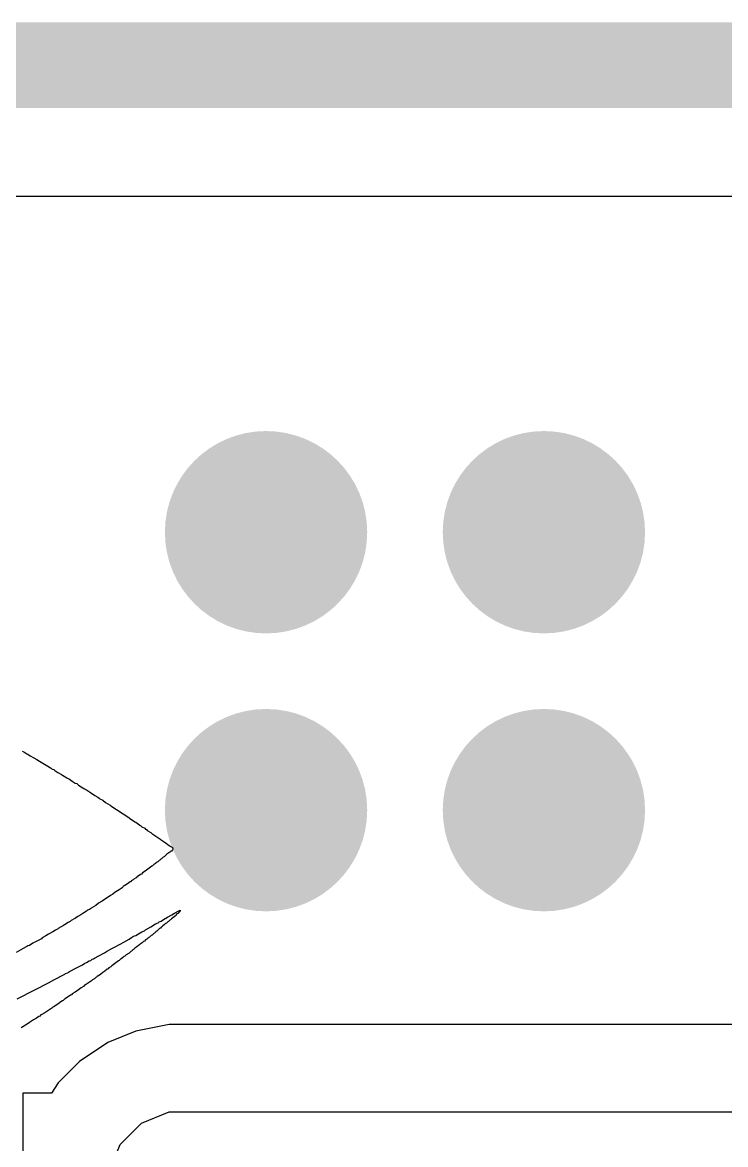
# Model space of a CAD drawing. Header units: inches. Extents: x -0.05 to 7.01, y -0.08 to 1.98.
# Drawn here: x 0.2295 to 0.3116, y 0.7402 to 0.8711 of the extents above; entities that cross this region are included whole.
import ezdxf

# ---------------------------------------------------------------- set-up
doc = ezdxf.new("R2010")
doc.units = ezdxf.units.IN
doc.header["$MEASUREMENT"] = 0
for name, color, linetype in [('Board Outline', 216, 'Continuous'), ('Bottom Layer', 5, 'Continuous'), ('Drill Drawing', 1, 'Continuous'), ('Top Layer', 1, 'Continuous'), ('Top Overlay', 2, 'Continuous'), ('Via Holes', 16, 'Continuous')]:
    doc.layers.add(name, color=color, linetype=linetype)

msp = doc.modelspace()

# ---------------------------------------------------------------- hatches: boundary and pattern name
at = {"layer": 'Bottom Layer'}
h = msp.add_hatch(color=5, dxfattribs=at)
edge = h.paths.add_edge_path()
edge.add_arc((0.25793, 0.81164), 0.01181, 0, 360)
h = msp.add_hatch(color=5, dxfattribs=at)
edge = h.paths.add_edge_path()
edge.add_arc((0.29037, 0.81164), 0.01181, 0, 360)
h = msp.add_hatch(color=5, dxfattribs=at)
edge = h.paths.add_edge_path()
edge.add_arc((0.25793, 0.7792), 0.01181, 0, 360)
h = msp.add_hatch(color=5, dxfattribs=at)
edge = h.paths.add_edge_path()
edge.add_arc((0.29037, 0.7792), 0.01181, 0, 360)
at = {"layer": 'Top Layer'}
h = msp.add_hatch(color=1, dxfattribs=at)
edge = h.paths.add_edge_path()
edge.add_arc((0.25793, 0.81164), 0.01181, 0, 360)
h = msp.add_hatch(color=1, dxfattribs=at)
edge = h.paths.add_edge_path()
edge.add_arc((0.29037, 0.81164), 0.01181, 0, 360)
h = msp.add_hatch(color=1, dxfattribs=at)
edge = h.paths.add_edge_path()
edge.add_arc((0.25793, 0.7792), 0.01181, 0, 360)
h = msp.add_hatch(color=1, dxfattribs=at)
edge = h.paths.add_edge_path()
edge.add_arc((0.29037, 0.7792), 0.01181, 0, 360)
at = {"layer": 'Via Holes'}
h = msp.add_hatch(color=7, dxfattribs=at)
edge = h.paths.add_edge_path()
edge.add_arc((0.25793, 0.81164), 0.00591, 0, 360)
h = msp.add_hatch(color=7, dxfattribs=at)
edge = h.paths.add_edge_path()
edge.add_arc((0.29037, 0.81164), 0.00591, 0, 360)
h = msp.add_hatch(color=7, dxfattribs=at)
edge = h.paths.add_edge_path()
edge.add_arc((0.25793, 0.7792), 0.00591, 0, 360)
h = msp.add_hatch(color=7, dxfattribs=at)
edge = h.paths.add_edge_path()
edge.add_arc((0.29037, 0.7792), 0.00591, 0, 360)

# ---------------------------------------------------------------- linework, layer by layer
at = {"layer": 'Board Outline'}
msp.add_lwpolyline([(0, 0.86614, 0.01, 0.01, 0), (1.77165, 0.86614, 0.01, 0.01, 0)], format="xyseb", dxfattribs=at)
at = {"layer": 'Bottom Layer'}
for p, q in [((0.01529, 0.85085), (0.54666, 0.85085)), ((0.24271, 0.75342), (0.23946, 0.75207)), ((0.24661, 0.7542), (0.24271, 0.75342)), ((0.24271, 0.75342), (0.24271, 0.75342)), ((0.379, 0.7542), (0.24661, 0.7542)), ((0.23946, 0.75207), (0.23616, 0.74986)), ((0.23616, 0.74986), (0.23367, 0.74738)), ((0.23367, 0.74738), (0.23286, 0.74617)), ((0.23286, 0.74617), (0.22954, 0.74617)), ((0.22954, 0.74617), (0.22954, 0.73791)), ((0.24337, 0.74266), (0.24661, 0.744)), ((0.24661, 0.744), (0.379, 0.744)), ((0.24088, 0.74017), (0.24337, 0.74266)), ((0.23954, 0.73692), (0.24088, 0.74017))]:
    msp.add_line(p, q, dxfattribs=at)
at = {"layer": 'Drill Drawing'}
for points in [[(0.26793, 0.81164, 0.002, 0.002, 1), (0.24793, 0.81164, 0.002, 0.002, 1)], [(0.30037, 0.81164, 0.002, 0.002, 1), (0.28037, 0.81164, 0.002, 0.002, 1)], [(0.24743, 0.81164, 0.001, 0.001, 1), (0.24843, 0.81164, 0.001, 0.001, 1)], [(0.26743, 0.81164, 0.001, 0.001, 1), (0.26843, 0.81164, 0.001, 0.001, 1)], [(0.27987, 0.81164, 0.001, 0.001, 1), (0.28087, 0.81164, 0.001, 0.001, 1)], [(0.29987, 0.81164, 0.001, 0.001, 1), (0.30087, 0.81164, 0.001, 0.001, 1)], [(0.26793, 0.7792, 0.002, 0.002, 1), (0.24793, 0.7792, 0.002, 0.002, 1)], [(0.30037, 0.7792, 0.002, 0.002, 1), (0.28037, 0.7792, 0.002, 0.002, 1)], [(0.24743, 0.7792, 0.001, 0.001, 1), (0.24843, 0.7792, 0.001, 0.001, 1)], [(0.26743, 0.7792, 0.001, 0.001, 1), (0.26843, 0.7792, 0.001, 0.001, 1)], [(0.27987, 0.7792, 0.001, 0.001, 1), (0.28087, 0.7792, 0.001, 0.001, 1)], [(0.29987, 0.7792, 0.001, 0.001, 1), (0.30087, 0.7792, 0.001, 0.001, 1)]]:
    msp.add_lwpolyline(points, format="xyseb", close=True, dxfattribs=at)
at = {"layer": 'Top Layer'}
msp.add_line((0.01529, 0.85085), (0.54666, 0.85085), dxfattribs=at)
at = {"layer": 'Top Overlay'}
for p, q in [((0.22944, 0.78607), (0.22963, 0.78602)), ((0.22963, 0.78602), (0.23001, 0.78578)), ((0.23001, 0.78578), (0.23011, 0.78573)), ((0.23011, 0.78573), (0.2304, 0.78554)), ((0.2304, 0.78554), (0.23083, 0.7853)), ((0.23083, 0.7853), (0.23117, 0.7851)), ((0.23117, 0.7851), (0.23146, 0.78491)), ((0.23146, 0.78491), (0.23247, 0.78434)), ((0.23247, 0.78434), (0.23275, 0.78414)), ((0.23275, 0.78414), (0.23285, 0.7841)), ((0.23285, 0.7841), (0.23295, 0.784)), ((0.23295, 0.784), (0.23314, 0.78395)), ((0.23314, 0.78395), (0.23328, 0.78381)), ((0.23328, 0.78381), (0.23362, 0.78361)), ((0.23362, 0.78361), (0.23405, 0.78337)), ((0.23405, 0.78337), (0.23415, 0.78328)), ((0.23415, 0.78328), (0.23468, 0.78299)), ((0.23468, 0.78299), (0.23497, 0.7828)), ((0.23497, 0.7828), (0.2353, 0.7826)), ((0.2353, 0.7826), (0.23564, 0.78236)), ((0.23564, 0.78236), (0.23583, 0.78232)), ((0.23583, 0.78232), (0.23602, 0.78212)), ((0.23602, 0.78212), (0.23636, 0.78193)), ((0.23636, 0.78193), (0.23674, 0.78169)), ((0.23674, 0.78169), (0.23708, 0.7815)), ((0.23708, 0.7815), (0.23742, 0.78126)), ((0.23742, 0.78126), (0.23795, 0.78092)), ((0.23795, 0.78092), (0.23828, 0.78073)), ((0.23828, 0.78073), (0.23843, 0.78059)), ((0.23843, 0.78059), (0.23852, 0.78054)), ((0.23852, 0.78054), (0.23886, 0.78035)), ((0.23886, 0.78035), (0.2392, 0.7801)), ((0.2392, 0.7801), (0.23972, 0.77977)), ((0.23972, 0.77977), (0.23982, 0.77972)), ((0.23982, 0.77972), (0.24045, 0.77929)), ((0.24045, 0.77929), (0.24054, 0.77924)), ((0.24054, 0.77924), (0.24117, 0.77881)), ((0.24117, 0.77881), (0.24126, 0.77876)), ((0.24126, 0.77876), (0.24189, 0.77833)), ((0.24189, 0.77833), (0.24198, 0.77828)), ((0.24198, 0.77828), (0.24261, 0.77785)), ((0.24261, 0.77785), (0.24271, 0.7778)), ((0.24271, 0.7778), (0.24319, 0.77746)), ((0.24319, 0.77746), (0.24328, 0.77741)), ((0.24328, 0.77741), (0.24343, 0.77727)), ((0.24343, 0.77727), (0.24376, 0.77708)), ((0.24376, 0.77708), (0.24386, 0.77698)), ((0.24386, 0.77698), (0.24396, 0.77693)), ((0.24396, 0.77693), (0.24405, 0.77684)), ((0.24405, 0.77684), (0.24448, 0.7766)), ((0.24448, 0.7766), (0.24463, 0.77645)), ((0.24463, 0.77645), (0.24472, 0.7764)), ((0.24472, 0.7764), (0.24506, 0.77616)), ((0.24506, 0.77616), (0.24552, 0.77585)), ((0.24552, 0.77585), (0.24559, 0.77578)), ((0.24559, 0.77578), (0.24569, 0.77573)), ((0.24569, 0.77573), (0.24602, 0.77549)), ((0.24602, 0.77549), (0.24674, 0.77501)), ((0.2467, 0.77429), (0.24636, 0.77405)), ((0.24679, 0.77434), (0.2467, 0.77429)), ((0.24674, 0.77501), (0.24701, 0.77484)), ((0.24682, 0.77441), (0.24679, 0.77434)), ((0.24689, 0.77443), (0.24682, 0.77441)), ((0.24701, 0.77455), (0.24689, 0.77443)), ((0.24701, 0.77484), (0.24706, 0.77465)), ((0.24706, 0.77465), (0.24701, 0.77455)), ((0.24482, 0.77285), (0.24468, 0.7727)), ((0.24492, 0.77289), (0.24482, 0.77285)), ((0.24501, 0.77299), (0.24492, 0.77289)), ((0.24511, 0.77304), (0.24501, 0.77299)), ((0.24521, 0.77313), (0.24511, 0.77304)), ((0.2453, 0.77318), (0.24521, 0.77313)), ((0.24545, 0.77333), (0.2453, 0.77318)), ((0.24554, 0.77337), (0.24545, 0.77333)), ((0.24564, 0.77347), (0.24554, 0.77337)), ((0.24573, 0.77352), (0.24564, 0.77347)), ((0.24593, 0.77371), (0.24573, 0.77352)), ((0.24602, 0.77376), (0.24593, 0.77371)), ((0.2461, 0.77383), (0.24602, 0.77376)), ((0.24636, 0.77405), (0.2461, 0.77383)), ((0.2429, 0.77145), (0.24275, 0.77131)), ((0.24299, 0.7715), (0.2429, 0.77145)), ((0.24328, 0.77169), (0.24299, 0.7715)), ((0.24338, 0.77174), (0.24328, 0.77169)), ((0.24352, 0.77188), (0.24338, 0.77174)), ((0.24369, 0.772), (0.24352, 0.77188)), ((0.24398, 0.7722), (0.24369, 0.772)), ((0.24458, 0.77265), (0.24398, 0.7722)), ((0.24468, 0.7727), (0.24458, 0.77265)), ((0.24112, 0.77015), (0.24078, 0.76991)), ((0.24122, 0.7702), (0.24112, 0.77015)), ((0.24124, 0.77027), (0.24122, 0.7702)), ((0.24136, 0.77035), (0.24124, 0.77027)), ((0.24146, 0.77039), (0.24136, 0.77035)), ((0.24174, 0.77059), (0.24146, 0.77039)), ((0.24208, 0.77083), (0.24174, 0.77059)), ((0.24218, 0.77087), (0.24208, 0.77083)), ((0.2422, 0.77095), (0.24218, 0.77087)), ((0.24232, 0.77102), (0.2422, 0.77095)), ((0.24242, 0.77107), (0.24232, 0.77102)), ((0.24251, 0.77116), (0.24242, 0.77107)), ((0.24275, 0.77131), (0.24251, 0.77116)), ((0.23977, 0.76924), (0.23879, 0.76859)), ((0.24004, 0.76941), (0.23977, 0.76924)), ((0.2403, 0.76962), (0.24004, 0.76941)), ((0.2404, 0.76967), (0.2403, 0.76962)), ((0.24078, 0.76991), (0.2404, 0.76967)), ((0.23708, 0.76751), (0.23698, 0.76741)), ((0.23732, 0.7676), (0.23708, 0.76751)), ((0.23742, 0.7677), (0.23732, 0.7676)), ((0.23751, 0.76775), (0.23742, 0.7677)), ((0.23804, 0.76809), (0.23751, 0.76775)), ((0.23838, 0.76833), (0.23804, 0.76809)), ((0.23872, 0.76852), (0.23838, 0.76833)), ((0.23879, 0.76859), (0.23872, 0.76852)), ((0.24775, 0.76746), (0.2479, 0.76751)), ((0.2479, 0.76751), (0.24792, 0.76744)), ((0.23506, 0.76621), (0.23482, 0.76607)), ((0.23516, 0.76631), (0.23506, 0.76621)), ((0.23559, 0.76655), (0.23516, 0.76631)), ((0.23569, 0.7666), (0.23559, 0.76655)), ((0.23597, 0.76679), (0.23569, 0.7666)), ((0.23631, 0.76698), (0.23597, 0.76679)), ((0.23655, 0.76712), (0.23631, 0.76698)), ((0.23665, 0.76722), (0.23655, 0.76712)), ((0.23698, 0.76741), (0.23665, 0.76722)), ((0.24545, 0.76616), (0.24569, 0.76626)), ((0.24569, 0.76626), (0.24597, 0.76645)), ((0.24597, 0.76645), (0.24641, 0.76669)), ((0.24641, 0.76669), (0.24694, 0.76698)), ((0.24655, 0.76621), (0.24646, 0.76616)), ((0.2467, 0.76635), (0.24655, 0.76621)), ((0.24679, 0.7664), (0.2467, 0.76635)), ((0.24689, 0.7665), (0.24679, 0.7664)), ((0.24706, 0.76662), (0.24689, 0.7665)), ((0.24694, 0.76698), (0.24723, 0.76717)), ((0.24735, 0.76686), (0.24706, 0.76662)), ((0.24723, 0.76717), (0.24775, 0.76746)), ((0.24739, 0.76696), (0.24735, 0.76686)), ((0.24751, 0.76708), (0.24739, 0.76696)), ((0.24761, 0.76712), (0.24751, 0.76708)), ((0.24792, 0.76744), (0.24761, 0.76712)), ((0.23304, 0.76501), (0.23251, 0.76472)), ((0.23333, 0.7652), (0.23304, 0.76501)), ((0.23357, 0.7653), (0.23333, 0.7652)), ((0.23367, 0.76539), (0.23357, 0.7653)), ((0.23429, 0.76573), (0.23367, 0.76539)), ((0.23439, 0.76583), (0.23429, 0.76573)), ((0.23482, 0.76607), (0.23439, 0.76583)), ((0.24304, 0.76477), (0.24343, 0.76501)), ((0.24343, 0.76501), (0.24374, 0.76513)), ((0.24374, 0.76513), (0.24386, 0.76525)), ((0.24386, 0.76525), (0.24448, 0.76559)), ((0.24448, 0.76559), (0.24501, 0.76592)), ((0.24506, 0.76501), (0.24492, 0.76486)), ((0.24501, 0.76592), (0.24533, 0.76604)), ((0.24516, 0.76506), (0.24506, 0.76501)), ((0.24549, 0.76539), (0.24516, 0.76506)), ((0.24533, 0.76604), (0.24545, 0.76616)), ((0.24559, 0.76544), (0.24549, 0.76539)), ((0.24569, 0.76554), (0.24559, 0.76544)), ((0.24578, 0.76559), (0.24569, 0.76554)), ((0.24588, 0.76568), (0.24578, 0.76559)), ((0.24605, 0.7658), (0.24588, 0.76568)), ((0.2461, 0.7659), (0.24605, 0.7658)), ((0.24622, 0.76597), (0.2461, 0.7659)), ((0.24631, 0.76602), (0.24622, 0.76597)), ((0.24646, 0.76616), (0.24631, 0.76602)), ((0.23069, 0.76366), (0.2303, 0.76342)), ((0.2317, 0.76419), (0.23069, 0.76366)), ((0.23179, 0.76429), (0.2317, 0.76419)), ((0.23213, 0.76448), (0.23179, 0.76429)), ((0.23222, 0.76453), (0.23213, 0.76448)), ((0.23251, 0.76472), (0.23222, 0.76453)), ((0.24088, 0.76357), (0.24131, 0.76381)), ((0.24131, 0.76381), (0.24194, 0.76414)), ((0.24194, 0.76414), (0.24222, 0.76434)), ((0.24222, 0.76434), (0.24247, 0.76448)), ((0.24247, 0.76448), (0.24271, 0.76458)), ((0.24271, 0.76458), (0.24304, 0.76477)), ((0.24347, 0.76371), (0.24323, 0.76357)), ((0.24362, 0.76385), (0.24347, 0.76371)), ((0.24372, 0.7639), (0.24362, 0.76385)), ((0.24386, 0.76405), (0.24372, 0.7639)), ((0.24396, 0.7641), (0.24386, 0.76405)), ((0.24405, 0.76419), (0.24396, 0.7641)), ((0.24415, 0.76424), (0.24405, 0.76419)), ((0.24424, 0.76434), (0.24415, 0.76424)), ((0.24434, 0.76438), (0.24424, 0.76434)), ((0.24453, 0.76458), (0.24434, 0.76438)), ((0.24463, 0.76462), (0.24453, 0.76458)), ((0.24482, 0.76482), (0.24463, 0.76462)), ((0.24492, 0.76486), (0.24482, 0.76482)), ((0.22958, 0.76304), (0.22876, 0.7626)), ((0.22992, 0.76323), (0.22958, 0.76304)), ((0.23001, 0.76328), (0.22992, 0.76323)), ((0.23011, 0.76337), (0.23001, 0.76328)), ((0.2303, 0.76342), (0.23011, 0.76337)), ((0.23833, 0.76217), (0.23905, 0.76256)), ((0.23905, 0.76256), (0.23929, 0.7627)), ((0.23929, 0.7627), (0.23992, 0.76304)), ((0.23992, 0.76304), (0.24016, 0.76318)), ((0.24016, 0.76318), (0.24088, 0.76357)), ((0.2416, 0.76232), (0.24146, 0.76217)), ((0.24194, 0.76251), (0.2416, 0.76232)), ((0.24213, 0.7627), (0.24194, 0.76251)), ((0.24222, 0.76275), (0.24213, 0.7627)), ((0.24237, 0.76289), (0.24222, 0.76275)), ((0.24247, 0.76294), (0.24237, 0.76289)), ((0.24261, 0.76309), (0.24247, 0.76294)), ((0.24285, 0.76323), (0.24261, 0.76309)), ((0.24304, 0.76342), (0.24285, 0.76323)), ((0.24314, 0.76347), (0.24304, 0.76342)), ((0.24323, 0.76357), (0.24314, 0.76347)), ((0.23578, 0.76078), (0.2365, 0.76116)), ((0.2365, 0.76116), (0.23679, 0.76135)), ((0.23679, 0.76135), (0.23698, 0.7614)), ((0.23698, 0.7614), (0.23727, 0.7616)), ((0.23727, 0.7616), (0.23747, 0.76164)), ((0.23747, 0.76164), (0.23761, 0.76179)), ((0.23761, 0.76179), (0.2378, 0.76184)), ((0.2378, 0.76184), (0.2379, 0.76193)), ((0.2379, 0.76193), (0.23799, 0.76198)), ((0.23799, 0.76198), (0.23833, 0.76217)), ((0.23992, 0.76102), (0.23982, 0.76092)), ((0.24009, 0.76114), (0.23992, 0.76102)), ((0.24069, 0.7616), (0.24009, 0.76114)), ((0.24078, 0.76164), (0.24069, 0.7616)), ((0.24093, 0.76179), (0.24078, 0.76164)), ((0.24102, 0.76184), (0.24093, 0.76179)), ((0.24117, 0.76198), (0.24102, 0.76184)), ((0.24126, 0.76203), (0.24117, 0.76198)), ((0.24136, 0.76212), (0.24126, 0.76203)), ((0.24146, 0.76217), (0.24136, 0.76212)), ((0.23314, 0.75938), (0.23444, 0.76006)), ((0.23444, 0.76006), (0.23453, 0.76015)), ((0.23453, 0.76015), (0.2348, 0.76022)), ((0.2348, 0.76022), (0.23487, 0.7603)), ((0.23487, 0.7603), (0.23497, 0.76035)), ((0.23497, 0.76035), (0.23578, 0.76078)), ((0.23804, 0.75967), (0.2379, 0.75953)), ((0.23814, 0.75972), (0.23804, 0.75967)), ((0.23821, 0.75979), (0.23814, 0.75972)), ((0.2386, 0.76003), (0.23821, 0.75979)), ((0.23886, 0.76025), (0.2386, 0.76003)), ((0.23912, 0.76042), (0.23886, 0.76025)), ((0.23939, 0.76063), (0.23912, 0.76042)), ((0.23948, 0.76068), (0.23939, 0.76063)), ((0.23958, 0.76078), (0.23948, 0.76068)), ((0.23982, 0.76092), (0.23958, 0.76078)), ((0.23093, 0.75823), (0.23251, 0.75905)), ((0.23251, 0.75905), (0.23314, 0.75938)), ((0.23636, 0.75847), (0.23588, 0.75813)), ((0.2366, 0.75861), (0.23636, 0.75847)), ((0.23674, 0.75876), (0.2366, 0.75861)), ((0.23684, 0.75881), (0.23674, 0.75876)), ((0.23732, 0.75914), (0.23684, 0.75881)), ((0.23756, 0.75929), (0.23732, 0.75914)), ((0.23766, 0.75938), (0.23756, 0.75929)), ((0.2379, 0.75953), (0.23766, 0.75938)), ((0.22886, 0.75717), (0.23093, 0.75823)), ((0.23439, 0.75712), (0.23424, 0.75698)), ((0.23448, 0.75717), (0.23439, 0.75712)), ((0.23511, 0.7576), (0.23448, 0.75717)), ((0.23521, 0.75765), (0.23511, 0.7576)), ((0.2353, 0.75775), (0.23521, 0.75765)), ((0.23564, 0.75794), (0.2353, 0.75775)), ((0.23578, 0.75809), (0.23564, 0.75794)), ((0.23588, 0.75813), (0.23578, 0.75809)), ((0.23256, 0.75587), (0.2321, 0.75556)), ((0.2329, 0.75607), (0.23256, 0.75587)), ((0.23304, 0.75621), (0.2329, 0.75607)), ((0.23314, 0.75626), (0.23304, 0.75621)), ((0.23376, 0.75669), (0.23314, 0.75626)), ((0.23386, 0.75674), (0.23376, 0.75669)), ((0.23415, 0.75693), (0.23386, 0.75674)), ((0.23424, 0.75698), (0.23415, 0.75693)), ((0.23078, 0.75472), (0.23033, 0.75441)), ((0.23112, 0.75491), (0.23078, 0.75472)), ((0.23141, 0.7551), (0.23112, 0.75491)), ((0.2315, 0.75515), (0.23141, 0.7551)), ((0.23165, 0.7553), (0.2315, 0.75515)), ((0.23174, 0.75535), (0.23165, 0.7553)), ((0.2321, 0.75556), (0.23174, 0.75535)), ((0.23004, 0.75422), (0.22934, 0.75381)), ((0.23033, 0.75441), (0.23004, 0.75422))]:
    msp.add_line(p, q, dxfattribs=at)

doc.saveas('drawing.dxf')
